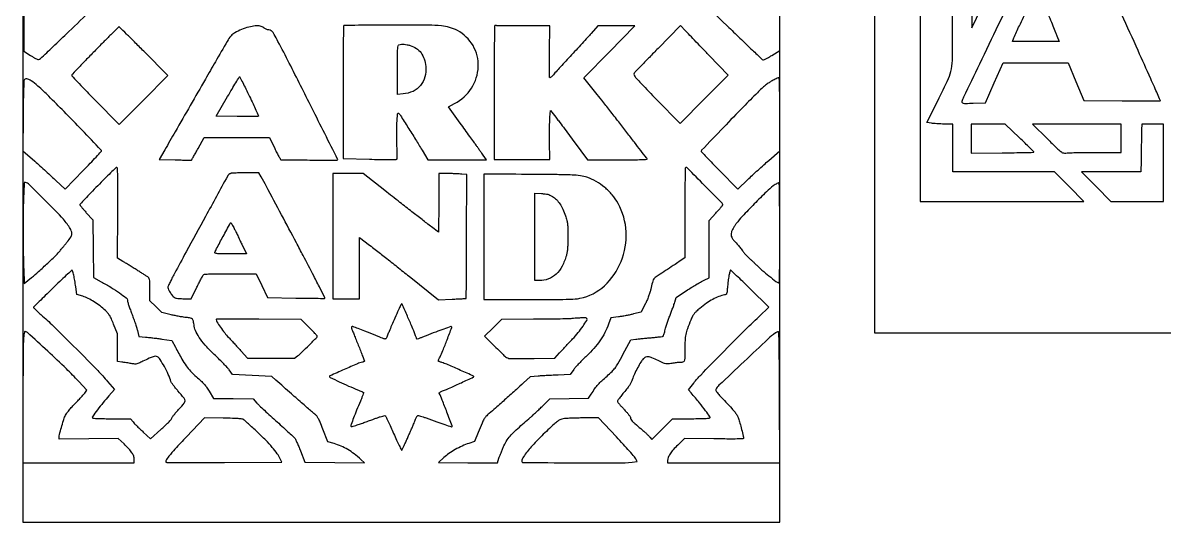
# Model space of a CAD drawing. Header units: millimetres. Extents: x 8 to 202, y 10 to 284.
# Drawn here: x 62.5 to 122.8, y 214 to 240.4 of the extents above; entities that cross this region are included whole.
import ezdxf

# ---------------------------------------------------------------- set-up
doc = ezdxf.new("R2010")
doc.units = ezdxf.units.MM
doc.layers.add('CUT', color=1, linetype='Continuous')
doc.layers.add('ENGRAVE', color=7, linetype='Continuous')

msp = doc.modelspace()

# ---------------------------------------------------------------- linework, layer by layer
at = {"layer": 'CUT'}
for points in [[(62.5, 214), (102.5, 214), (102.5, 284), (62.5, 284)], [(107.5, 224), (147.5, 224), (147.5, 284), (107.5, 284)]]:
    msp.add_lwpolyline(points, close=True, dxfattribs=at)
at = {"layer": 'ENGRAVE'}
for points in [[(66.35, 245.551, 0.000435), (66.061, 245.278, 0.000125), (65.614, 244.855, 0.000126), (65.11, 244.378, 0.000134), (64.617, 243.911, -0.000909), (64.132, 243.452, -0.000947), (63.652, 243.002, -0.00091), (63.235, 242.614, -0.004152), (62.99, 242.391), (62.546, 241.992), (62.546, 240.444), (62.546, 238.896), (62.897, 238.666, 0.012299), (63.037, 238.58, 0.016555), (63.168, 238.509, 0.013643), (63.28, 238.457, 0.143968), (63.329, 238.451, 0.147961), (63.424, 238.497, 0.001033), (64.086, 239.118, 0.003224), (64.932, 239.925, 0.001161), (66.126, 241.084), (66.947, 241.885), (66.924, 243.978), (66.901, 246.071)], [(112.686, 243.32, 0.238475), (112.647, 243.255, 0.008351), (112.631, 242.954, 0.009302), (112.624, 242.495, 0.001978), (112.628, 241.697), (112.644, 240.121), (113.405, 241.715, 0.000677), (113.697, 242.328, 0.001103), (113.943, 242.849, 0.000114), (114.162, 243.315, 0.10998), (114.167, 243.338, 0.416292), (114.132, 243.373, 0.001325), (113.456, 243.366, 0.002431), (112.801, 243.355, 0.136707)], [(110.761, 242.233), (109.914, 241.384), (109.914, 236.169), (109.914, 230.954), (114.238, 230.954), (118.562, 230.954), (117.787, 231.73), (117.013, 232.506), (114.326, 232.506), (111.638, 232.506), (111.638, 233.77), (111.638, 235.034), (111.193, 235.039, -0.007142), (111.005, 235.043, -0.006264), (110.809, 235.053, -0.006307), (110.632, 235.067, -0.018704), (110.511, 235.082), (110.275, 235.121), (110.846, 236.27, 0.006299), (111.41, 237.441, 0.063861), (111.573, 237.955, 0.044551), (111.627, 238.544, 0.002121), (111.624, 240.527), (111.609, 243.082)], [(116.597, 241.056, -0.000421), (116.772, 240.632, -0.000481), (116.938, 240.225, -0.000434), (117.079, 239.881, -0.002723), (117.15, 239.704), (117.268, 239.402), (116.033, 239.402), (114.797, 239.402), (114.877, 239.589, -0.009846), (115.163, 240.229, -0.003489), (115.598, 241.132, -0.000367), (116.083, 242.121, -0.442876), (116.121, 242.132, -0.150317), (116.146, 242.104, -0.000997), (116.279, 241.805, -0.003824), (116.428, 241.46, -0.002419)], [(66.333, 238.937, 0.000911), (65.867, 238.459, 0.001435), (65.468, 238.046, 0.000337), (65.12, 237.683, 0.059127), (65.088, 237.64, 0.325288), (65.093, 237.588, 0.002947), (65.371, 237.282, 0.006886), (65.75, 236.88, 0.002259), (66.319, 236.298), (67.586, 235.015), (68.875, 236.307), (70.164, 237.599), (68.886, 238.887, 0.001194), (68.394, 239.381, 0.001955), (67.974, 239.796, 0.000217), (67.599, 240.165, 0.196452), (67.576, 240.174, 0.198038), (67.554, 240.165, 0.000239), (67.198, 239.811, 0.00206), (66.8, 239.412, 0.00126)], [(74.046, 240.029, 0.030756), (73.695, 239.864, 0.097783), (73.497, 239.699, 0.037867), (73.294, 239.405, 0.001657), (72.669, 238.327, 0.000091), (72.142, 237.41, 0.000028), (71.344, 236.023, 0.000028), (70.543, 234.629, 0.000084), (69.995, 233.675), (69.707, 233.173), (70.539, 233.148, 0.001674), (70.86, 233.139, 0.00265), (71.135, 233.134, 0.000616), (71.376, 233.131, 0.114031), (71.401, 233.136, 0.149152), (71.418, 233.152, 0.00117), (71.517, 233.32, 0.004141), (71.63, 233.515, 0.002633), (71.757, 233.743), (72.084, 234.336), (73.807, 234.336), (75.53, 234.336), (75.81, 233.743, 0.007624), (75.921, 233.516, 0.011983), (76.024, 233.325, 0.006087), (76.115, 233.169, 0.266871), (76.147, 233.151, -0.005874), (76.193, 233.152, -0.000035), (76.615, 233.148, -0.000146), (77.096, 233.144, -0.000093), (77.656, 233.138, 0.001327), (78.214, 233.135, 0.002168), (78.687, 233.135, 0.000265), (79.107, 233.137, 0.197477), (79.127, 233.145, 0.323397), (79.133, 233.18, 0.000025), (77.772, 235.887, 0.00073), (76.577, 238.255, 0.005086), (75.98, 239.405, 0.003623), (75.782, 239.77, 0.041384), (75.692, 239.906, 0.105692), (75.611, 239.973, 0.080677), (75.503, 240.009, -0.036097), (75.429, 240.026, -0.026033), (75.351, 240.055, -0.026461), (75.279, 240.091, -0.050451), (75.226, 240.128, 0.13907), (75.045, 240.213, 0.061442), (74.778, 240.223, 0.047371), (74.442, 240.163, 0.026175)], [(79.452, 240.235, 0.196567), (79.439, 240.206, 0.000103), (79.43, 239.187, 0.001341), (79.424, 238.051, 0.000814), (79.421, 236.708), (79.421, 233.211), (80.814, 233.179, 0.001951), (81.351, 233.169, 0.0031), (81.811, 233.165, 0.000707), (82.214, 233.164, 0.139215), (82.252, 233.175, 0.245287), (82.272, 233.208, 0.008236), (82.278, 233.364, 0.012156), (82.277, 233.572, 0.005134), (82.267, 233.85, -0.011937), (82.253, 234.477, -0.013429), (82.269, 235.081, -0.008299), (82.305, 235.587, -0.647617), (82.363, 235.607, -0.046888), (82.45, 235.495, -0.000866), (82.85, 234.865, -0.002433), (83.253, 234.222, -0.003802), (83.593, 233.664), (83.9, 233.151), (85.451, 233.151), (87.001, 233.151), (86.828, 233.39, -0.001341), (86.747, 233.503, -0.000668), (86.646, 233.646, -0.000663), (86.54, 233.795, -0.000976), (86.448, 233.926, 0.002329), (86.331, 234.093, 0.000463), (86.118, 234.389, 0.00049), (85.871, 234.735, 0.000456), (85.616, 235.088), (84.992, 235.953), (85.317, 236.124, 0.128481), (86.206, 236.936, 0.135029), (86.563, 238.064, 0.140391), (86.288, 239.182, 0.142787), (85.465, 239.977, 0.04792), (85.049, 240.147, 0.052057), (84.621, 240.229, 0.019617), (83.929, 240.26, 0.001487), (82.056, 240.266, 0.001106), (81.067, 240.263, 0.001812), (80.229, 240.257, 0.000187), (79.481, 240.248, 0.195686)], [(87.435, 240.237, 0.196473), (87.422, 240.206, 0.000111), (87.412, 239.179, 0.001392), (87.405, 238.034, 0.000846), (87.403, 236.681), (87.403, 233.157), (88.874, 233.165), (90.345, 233.173), (90.333, 234.108, -0.003733), (90.331, 234.492, -0.003837), (90.335, 234.873, -0.003715), (90.343, 235.202, -0.016204), (90.356, 235.397), (90.391, 235.751), (90.665, 235.397, -0.003506), (90.815, 235.202, -0.000804), (91.065, 234.869, -0.000831), (91.351, 234.485, -0.00081), (91.639, 234.097), (92.338, 233.151), (93.935, 233.151, 0.001357), (94.764, 233.153, 0.007823), (95.202, 233.162, 0.007764), (95.473, 233.176, 0.60528), (95.487, 233.208, -0.004393), (95.452, 233.252, -0.00003), (95.156, 233.636, -0.000118), (94.818, 234.076, -0.000075), (94.424, 234.587, 0.001066), (93.989, 235.151, 0.000875), (93.521, 235.752, 0.000883), (93.089, 236.302, 0.00234), (92.778, 236.694), (92.149, 237.477), (93.498, 238.849), (94.847, 240.22), (93.869, 240.22), (92.891, 240.22), (92.531, 239.821, -0.001587), (92.342, 239.614, -0.00048), (92.055, 239.3, -0.00048), (91.732, 238.949, -0.000523), (91.417, 238.609, 0.000894), (91.119, 238.286, 0.001156), (90.847, 237.989, 0.00087), (90.62, 237.738, 0.010323), (90.534, 237.64, -0.016668), (90.481, 237.58, -0.022119), (90.429, 237.529, -0.020232), (90.383, 237.492, -0.161576), (90.357, 237.483, -0.405732), (90.334, 237.506, -0.002595), (90.327, 237.818, -0.006553), (90.324, 238.235, -0.002121), (90.331, 238.852), (90.353, 240.22), (88.973, 240.22, -0.00164), (88.44, 240.222, -0.002555), (87.98, 240.227, -0.000726), (87.58, 240.234, -0.086898), (87.53, 240.244, 0.055983), (87.503, 240.251, 0.055708), (87.476, 240.252, 0.060988), (87.452, 240.247, 0.115981)], [(96.069, 239.034, 0.001159), (95.608, 238.564, 0.001739), (95.207, 238.151, 0.000696), (94.866, 237.795, 0.039127), (94.808, 237.724, 0.285355), (94.802, 237.624, 0.050376), (94.913, 237.464, 0.015807), (95.178, 237.173, 0.000999), (95.984, 236.344), (97.232, 235.066), (98.498, 236.346), (99.764, 237.627), (98.769, 238.661, -0.000287), (98.369, 239.077, -0.000337), (97.991, 239.472, -0.000296), (97.671, 239.806, -0.00209), (97.517, 239.969), (97.26, 240.243)], [(82.973, 239.191, -0.078082), (83.293, 239.039, -0.084569), (83.54, 238.8, -0.079168), (83.706, 238.478, -0.058392), (83.786, 238.084, -0.083094), (83.74, 237.526, -0.110207), (83.511, 237.073, -0.112432), (83.116, 236.767, -0.08919), (82.591, 236.628), (82.295, 236.604), (82.295, 237.907, -0.001251), (82.297, 238.697, -0.013807), (82.307, 239.013, -0.030734), (82.328, 239.18, -0.290821), (82.375, 239.231, -0.045534), (82.504, 239.252, -0.034903), (82.648, 239.253, -0.031656), (82.805, 239.233, -0.024039)], [(62.563, 237.358, 0.10377), (62.547, 237.293, 0.000842), (62.532, 236.765, 0.00299), (62.518, 236.158, 0.001914), (62.51, 235.452), (62.494, 233.626), (63.124, 233.071, -0.002315), (63.401, 232.825, -0.0016), (63.712, 232.545, -0.001613), (64.009, 232.273, -0.003306), (64.24, 232.057), (64.725, 231.598), (65.688, 232.587, 0.001872), (66.057, 232.969, 0.003026), (66.368, 233.297, 0.000528), (66.64, 233.589, 0.189782), (66.651, 233.616, 0.193929), (66.625, 233.678, 0.000223), (65.627, 234.715, 0.002317), (64.672, 235.697, 0.003918), (63.861, 236.509, 0.009195), (63.294, 237.049, 0.040734), (62.93, 237.331, 0.096641), (62.698, 237.426, 0.342431)], [(74.473, 236.503, -0.002626), (74.661, 236.108, -0.004313), (74.815, 235.772, -0.000792), (74.947, 235.475, -0.310286), (74.943, 235.453, -0.195566), (74.921, 235.444, -0.000621), (74.603, 235.44, -0.003323), (74.243, 235.439, -0.002058), (73.82, 235.442), (72.72, 235.454), (73.32, 236.491, -0.001992), (73.552, 236.889, -0.00326), (73.752, 237.224, -0.000494), (73.931, 237.519, -0.261652), (73.949, 237.529, -0.2812), (73.966, 237.519, -0.000571), (74.115, 237.228, -0.003576), (74.281, 236.896, -0.002182)], [(102.09, 237.322, 0.030823), (101.931, 237.224, 0.016627), (101.749, 237.085, 0.01439), (101.545, 236.909, 0.009568), (101.321, 236.696, 0.004819), (100.579, 235.949, 0.001696), (99.529, 234.863, 0.000125), (98.371, 233.657, 0.193574), (98.349, 233.603, 0.190721), (98.361, 233.574, 0.000579), (98.632, 233.286, 0.003177), (98.944, 232.96, 0.001967), (99.313, 232.581), (100.276, 231.601), (100.807, 232.104, -0.003052), (101.051, 232.334, -0.001715), (101.352, 232.61, -0.001711), (101.657, 232.886, -0.002795), (101.917, 233.118), (102.498, 233.629), (102.499, 235.556, 0.001198), (102.497, 236.542, 0.006201), (102.488, 237.087, 0.003534), (102.475, 237.452, 0.406912), (102.443, 237.482, 0.095259), (102.407, 237.475, 0.007116), (102.316, 237.435, 0.00965), (102.207, 237.383, 0.007177)], [(112.615, 234.268), (112.615, 233.501), (114.259, 233.517, 0.001146), (114.891, 233.525, 0.001876), (115.426, 233.535, 0.000203), (115.904, 233.546, 0.192998), (115.924, 233.554, 0.413088), (115.924, 233.57, 0.000723), (115.712, 233.783, 0.004238), (115.468, 234.023, 0.002539), (115.175, 234.304), (114.405, 235.034), (113.51, 235.034), (112.615, 235.034)], [(116.65, 234.25, 0.002554), (117.144, 233.765, 0.029027), (117.35, 233.585, 0.083046), (117.487, 233.512, 0.131252), (117.62, 233.504, -0.041366), (117.745, 233.518, -0.002151), (118.151, 233.53, -0.003396), (118.635, 233.538, -0.00246), (119.174, 233.54), (120.546, 233.54), (120.546, 234.287), (120.546, 235.034), (118.204, 235.034), (115.862, 235.033)], [(121.626, 234.733, 0.002824), (121.62, 234.591, 0.001396), (121.616, 234.41, 0.001385), (121.612, 234.223, 0.002026), (121.609, 234.057, -0.00115), (121.607, 233.873, -0.000456), (121.603, 233.621, -0.000452), (121.598, 233.348, -0.000567), (121.593, 233.095), (121.58, 232.506), (120.015, 232.506), (118.45, 232.506), (119.224, 231.73), (119.998, 230.954), (121.393, 230.954), (122.787, 230.954), (122.787, 232.994), (122.787, 235.034), (122.213, 235.034), (121.638, 235.034)], [(66.451, 231.777, 0.001943), (66.09, 231.405, 0.003138), (65.787, 231.085, 0.000566), (65.521, 230.802, 0.190051), (65.51, 230.774, 0.16781), (65.519, 230.748, 0.003229), (65.61, 230.634, 0.007425), (65.72, 230.502, 0.004861), (65.85, 230.353), (66.189, 229.972), (66.213, 228.448), (66.237, 226.925), (66.634, 226.709, -0.012114), (67.158, 226.408, -0.017249), (67.607, 226.114, -0.012038), (67.96, 225.851, -0.230918), (68.019, 225.731, 0.072517), (68.029, 225.662, 0.005744), (68.084, 225.484, 0.007698), (68.156, 225.272, 0.00582), (68.242, 225.042, -0.005574), (68.333, 224.796, -0.004846), (68.423, 224.536, -0.00488), (68.5, 224.299, -0.014291), (68.547, 224.134), (68.63, 223.806), (68.975, 223.78, -0.00743), (69.143, 223.765, -0.003004), (69.373, 223.739, -0.002972), (69.62, 223.708, -0.00377), (69.847, 223.676), (70.376, 223.599), (70.556, 223.255, 0.006364), (70.899, 222.621, 0.026988), (71.13, 222.256, 0.037676), (71.358, 221.98, 0.021999), (71.67, 221.685, -0.010085), (71.908, 221.469, -0.024028), (72.074, 221.297, -0.027802), (72.208, 221.126, -0.018674), (72.342, 220.917), (72.564, 220.539), (73.618, 220.527), (74.672, 220.515), (74.869, 220.294, 0.019909), (74.992, 220.166, 0.002711), (75.262, 219.911, 0.003117), (75.586, 219.612, 0.002627), (75.932, 219.299, -0.001293), (76.269, 218.997, -0.001889), (76.564, 218.728, -0.000911), (76.814, 218.498, -0.033646), (76.867, 218.442, -0.0638), (76.904, 218.383, -0.00468), (76.984, 218.208, -0.006462), (77.074, 217.997, -0.00485), (77.169, 217.762), (77.402, 217.164), (78.981, 217.152), (80.561, 217.14), (80.367, 217.314, 0.020727), (80.009, 217.61, 0.029457), (79.666, 217.84, 0.031511), (79.318, 218.017, 0.029926), (78.944, 218.151), (78.623, 218.246), (78.358, 218.914, 0.004907), (78.207, 219.285, 0.025291), (78.11, 219.485, 0.045771), (78.025, 219.612, 0.059714), (77.925, 219.71, -0.01589), (77.76, 219.844, -0.001051), (77.298, 220.246, -0.001291), (76.686, 220.784, -0.000553), (75.87, 221.507), (75.654, 221.699), (74.618, 221.755), (73.582, 221.81), (73.403, 222.046, 0.024623), (73.3, 222.17, 0.005826), (73.115, 222.366, 0.005982), (72.897, 222.586, 0.005866), (72.673, 222.802, -0.017546), (72.218, 223.261, -0.030198), (71.877, 223.678, -0.036793), (71.65, 224.047, -0.085678), (71.553, 224.355, 0.014665), (71.507, 224.628, 0.136592), (71.454, 224.733, 0.164895), (71.358, 224.787, 0.023966), (71.133, 224.816, -0.016782), (70.979, 224.834, -0.00665), (70.769, 224.869, -0.006572), (70.543, 224.913, -0.008193), (70.334, 224.96), (69.849, 225.077), (69.527, 225.391), (69.205, 225.705), (69.205, 226.303, 0.00308), (69.202, 226.677, 0.035526), (69.19, 226.824, 0.100984), (69.16, 226.905, 0.117558), (69.102, 226.962, -0.002507), (69.038, 227.001, -0.000274), (68.892, 227.092, -0.000335), (68.719, 227.2, -0.000271), (68.533, 227.317, 0.000997), (68.333, 227.441, 0.000824), (68.12, 227.573, 0.000831), (67.925, 227.693, 0.002228), (67.785, 227.777), (67.504, 227.946), (67.513, 230.343, 0.00078), (67.517, 231.687, 0.006073), (67.51, 232.314, 0.004856), (67.497, 232.702, 0.401758), (67.458, 232.74, 0.191608), (67.414, 232.723, 0.00149), (67.135, 232.457, 0.005173), (66.816, 232.146, 0.003266)], [(73.507, 232.435, 0.038754), (73.466, 232.423, 0.032189), (73.424, 232.405, 0.033358), (73.388, 232.383, 0.071594), (73.364, 232.361, 0.043808), (73.306, 232.274, 0.000042), (72.151, 230.161, 0.000465), (71.123, 228.278, 0.001939), (70.51, 227.141, 0.00487), (70.377, 226.886, 0.007039), (70.265, 226.658, 0.003955), (70.174, 226.464, 0.107224), (70.162, 226.409, 0.12565), (70.194, 226.285, 0.027841), (70.31, 226.099, 0.028017), (70.446, 225.926, 0.121624), (70.553, 225.852, 0.055744), (70.62, 225.835, 0.011732), (70.741, 225.82, 0.012158), (70.882, 225.811, 0.011255), (71.028, 225.807), (71.386, 225.807), (71.692, 226.412, -0.002074), (71.812, 226.647, -0.00297), (71.921, 226.855, -0.001612), (72.015, 227.03, -0.045411), (72.043, 227.073, -0.209786), (72.101, 227.103, -0.006609), (72.373, 227.118, -0.008187), (72.777, 227.127, -0.001901), (73.456, 227.13), (74.822, 227.13), (75.121, 226.498), (75.42, 225.865), (76.93, 225.842, 0.000847), (77.511, 225.835, 0.001391), (78.002, 225.83, 0.000118), (78.442, 225.827, 0.18033), (78.456, 225.833, 0.345853), (78.461, 225.854, 0.000301), (78.209, 226.35, 0.001984), (77.869, 227.013, 0.000501), (77.31, 228.088, 0.002085), (76.953, 228.767, 0.000258), (76.167, 230.244, 0.0002), (75.366, 231.746, 0.003245), (75.093, 232.249), (74.974, 232.465), (74.29, 232.459, 0.002506), (74.021, 232.456, 0.003403), (73.778, 232.45, 0.002278), (73.574, 232.442, 0.037866)], [(78.874, 229.114), (78.874, 225.807), (79.581, 225.807), (80.288, 225.807), (80.288, 227.429), (80.288, 229.051), (80.824, 228.64, -0.002877), (81.124, 228.406, -0.000576), (81.658, 227.986, -0.000608), (82.277, 227.496, -0.000568), (82.91, 226.993), (84.461, 225.758), (85.191, 225.787, 0.000915), (85.471, 225.798, 0.001503), (85.709, 225.809, 0.000134), (85.921, 225.819, 0.187218), (85.928, 225.823, 0.195959), (85.931, 225.83, 0.000007), (85.938, 226.788, 0.00035), (85.944, 227.844, 0.00021), (85.951, 229.097), (85.966, 232.365), (85.697, 232.393, 0.012165), (85.562, 232.403, 0.00438), (85.369, 232.412, 0.004342), (85.157, 232.419, 0.00514), (84.957, 232.421), (84.485, 232.421), (84.473, 230.87), (84.461, 229.32), (84.096, 229.601, -0.000603), (83.593, 229.99, -0.000496), (83.056, 230.406, -0.000405), (82.425, 230.898, -0.0002), (81.624, 231.523), (80.475, 232.421), (79.675, 232.421), (78.874, 232.421)], [(97.483, 230.355), (97.483, 227.97), (97.243, 227.808, -0.002771), (96.965, 227.621, -0.000988), (96.566, 227.357, -0.000848), (96.174, 227.1, -0.005218), (95.971, 226.97, 0.058685), (95.874, 226.893, 0.093373), (95.814, 226.805, 0.042948), (95.766, 226.659, 0.004454), (95.685, 226.306, -0.024318), (95.641, 226.143, -0.011187), (95.568, 225.936, -0.011047), (95.482, 225.721, -0.014987), (95.394, 225.531), (95.18, 225.1), (94.778, 225.001, -0.008236), (94.595, 224.959, -0.004894), (94.376, 224.915, -0.004897), (94.156, 224.875, -0.00842), (93.972, 224.847), (93.568, 224.792), (93.45, 224.467, -0.031878), (93.252, 224.016, -0.03103), (92.996, 223.589, -0.029868), (92.68, 223.182, -0.025221), (92.3, 222.792, 0.007702), (92.096, 222.596, 0.007133), (91.893, 222.389, 0.007137), (91.717, 222.2, 0.023623), (91.609, 222.069), (91.414, 221.807), (90.788, 221.777, 0.001136), (90.517, 221.763, 0.000862), (90.22, 221.747, 0.000872), (89.941, 221.731, 0.002037), (89.733, 221.718), (89.303, 221.689), (88.958, 221.363, -0.005193), (88.581, 221.016, -0.001768), (88.028, 220.519, -0.001687), (87.479, 220.033, -0.006743), (87.137, 219.741, 0.029167), (86.973, 219.587, 0.059753), (86.868, 219.446, 0.031762), (86.764, 219.236, 0.003492), (86.561, 218.738), (86.37, 218.259), (86.073, 218.163, 0.027483), (85.715, 218.024, 0.022751), (85.35, 217.839, 0.023271), (85.015, 217.628, 0.035698), (84.748, 217.413), (84.461, 217.145), (86.02, 217.143), (87.578, 217.141), (87.657, 217.381, -0.012646), (87.7, 217.501, -0.004384), (87.769, 217.672, -0.004351), (87.847, 217.86, -0.005048), (87.925, 218.036, -0.040366), (88.095, 218.343, -0.040685), (88.311, 218.618, -0.023536), (88.657, 218.956, -0.00456), (89.316, 219.532, 0.008287), (89.423, 219.627, 0.002468), (89.583, 219.776, 0.002475), (89.762, 219.945, 0.002672), (89.934, 220.112), (90.345, 220.512), (91.371, 220.533), (92.397, 220.555), (92.534, 220.768, -0.012443), (92.729, 221.056, -0.024782), (92.899, 221.272, -0.02384), (93.095, 221.475, -0.010648), (93.37, 221.724, 0.012376), (93.637, 221.967, 0.042686), (93.792, 222.143, 0.03059), (93.939, 222.37, 0.004142), (94.214, 222.865), (94.635, 223.641), (94.884, 223.669, -0.002414), (95.017, 223.683, -0.000652), (95.228, 223.704, -0.00066), (95.468, 223.727, -0.000685), (95.704, 223.75, 0.002072), (95.926, 223.771, 0.003031), (96.122, 223.793, 0.001473), (96.287, 223.812, 0.053905), (96.325, 223.821, 0.208569), (96.347, 223.841, 0.018247), (96.376, 223.915, 0.021518), (96.405, 224.01, 0.015019), (96.43, 224.118, -0.022688), (96.464, 224.259, -0.007755), (96.526, 224.459, -0.00769), (96.602, 224.679, -0.008804), (96.681, 224.886, 0.004264), (96.761, 225.091, 0.003881), (96.841, 225.304, 0.003884), (96.909, 225.496, 0.012516), (96.95, 225.625), (97.023, 225.876), (97.629, 226.272, -0.005323), (97.881, 226.433, -0.005376), (98.134, 226.588, -0.00525), (98.358, 226.717, -0.021664), (98.498, 226.789), (98.76, 226.909), (98.76, 228.422), (98.761, 229.935), (99.125, 230.335, 0.004462), (99.265, 230.491, 0.006877), (99.383, 230.629, 0.002752), (99.481, 230.748, 0.172295), (99.49, 230.774, 0.197281), (99.457, 230.852, 0.000436), (98.538, 231.782, 0.000422), (97.616, 232.711, 0.205959), (97.54, 232.741, 0.397476), (97.508, 232.709, 0.002342), (97.495, 232.252, 0.005013), (97.485, 231.578, 0.000959)], [(86.856, 229.08), (86.856, 225.762), (89.239, 225.762, 0.001098), (90.489, 225.766, 0.005071), (91.212, 225.776, 0.007802), (91.678, 225.795, 0.037528), (91.941, 225.83, 0.13524), (93.232, 226.494, 0.111892), (94.113, 227.771, 0.107453), (94.379, 229.348, 0.116235), (93.951, 230.845, 0.046114), (93.639, 231.299, 0.044486), (93.246, 231.693, 0.04503), (92.795, 232.008, 0.050049), (92.31, 232.224, 0.045405), (91.962, 232.305, 0.024352), (91.523, 232.344, 0.007457), (90.728, 232.364, 0.000409), (88.235, 232.386), (86.856, 232.398)], [(62.53, 231.068, 0.005596), (62.511, 230.225, 0.003482), (62.507, 229.236, 0.003467), (62.517, 228.237, 0.005159), (62.541, 227.364), (62.568, 226.617), (62.956, 226.93, 0.012798), (63.33, 227.248, 0.005688), (63.808, 227.686, 0.00462), (64.258, 228.117, 0.032661), (64.461, 228.342, -0.002732), (64.522, 228.419, -0.000735), (64.62, 228.54, -0.000745), (64.732, 228.677, -0.000771), (64.843, 228.812, 0.027433), (65.026, 229.061, 0.120553), (65.086, 229.232, 0.135246), (65.057, 229.401, 0.038089), (64.924, 229.636, 0.041979), (64.533, 230.124, 0.00706), (63.696, 230.982, 0.002841), (62.787, 231.877, 0.183252), (62.587, 231.963, 0.408325), (62.576, 231.953, 0.00089), (62.559, 231.701, 0.004705), (62.543, 231.412, 0.002821)], [(102.151, 231.765, 0.033403), (101.8, 231.465, 0.005159), (101.15, 230.817, 0.005319), (100.514, 230.155, 0.030781), (100.204, 229.783, 0.01507), (100.119, 229.659, 0.013729), (100.039, 229.526, 0.01389), (99.974, 229.404, 0.04254), (99.94, 229.317, 0.086763), (99.923, 229.179, 0.108425), (99.958, 229.055, 0.053322), (100.063, 228.9, 0.007852), (100.313, 228.612, -0.008272), (100.384, 228.531, -0.005753), (100.461, 228.437, -0.005804), (100.533, 228.344, -0.011924), (100.587, 228.27, 0.019987), (100.639, 228.201, 0.012655), (100.705, 228.124, 0.012708), (100.774, 228.052, 0.02282), (100.834, 227.997, -0.011959), (100.907, 227.933, -0.002946), (101.024, 227.825, -0.003014), (101.155, 227.7, -0.003011), (101.286, 227.573, 0.016572), (101.559, 227.321, 0.007778), (101.929, 227.013, 0.00485), (102.296, 226.722, 0.073651), (102.437, 226.643, 0.513664), (102.475, 226.668, 0.003752), (102.488, 227.107, 0.005304), (102.498, 227.806, 0.000726), (102.5, 229.266, 0.001358), (102.497, 230.31, 0.002466), (102.488, 231.164, 0.000305), (102.476, 231.908, 0.255529), (102.459, 231.939, 0.258013), (102.431, 231.94, 0.014271), (102.352, 231.898, 0.019143), (102.257, 231.84, 0.012561)], [(90.485, 231.21, -0.059151), (90.694, 231.044, -0.046239), (90.879, 230.819, -0.040987), (91.038, 230.537, -0.028834), (91.172, 230.197, -0.015114), (91.246, 229.945, -0.03495), (91.283, 229.751, -0.024946), (91.298, 229.519, -0.004651), (91.301, 229.091, -0.005778), (91.297, 228.738, -0.013866), (91.283, 228.476, -0.018383), (91.259, 228.27, -0.027895), (91.221, 228.093, -0.054202), (90.998, 227.524, -0.084843), (90.679, 227.106, -0.096525), (90.274, 226.853, -0.091574), (89.796, 226.765), (89.547, 226.765), (89.547, 229.073), (89.547, 231.381), (89.904, 231.365, -0.013335), (90.103, 231.351, -0.040374), (90.236, 231.327, -0.047932), (90.352, 231.284, -0.025501)], [(73.671, 229.513, -0.002298), (73.747, 229.36, -0.000873), (73.851, 229.145, -0.000864), (73.963, 228.911, -0.001057), (74.067, 228.692), (74.31, 228.179), (73.463, 228.179, -0.001787), (72.944, 228.181, -0.022562), (72.748, 228.191, -0.087563), (72.663, 228.215, -0.388581), (72.646, 228.259, -0.032806), (72.734, 228.456, -0.001526), (73.081, 229.1, -0.000265), (73.461, 229.804, -0.275148), (73.49, 229.821, -0.260585), (73.506, 229.812, -0.004923), (73.555, 229.731, -0.01064), (73.611, 229.631, -0.006754)], [(64.064, 226.348, 0.000906), (63.682, 225.977, 0.001463), (63.358, 225.659, 0.000212), (63.072, 225.375, 0.102536), (63.058, 225.354, 0.303228), (63.062, 225.333, 0.002215), (63.193, 225.206, 0.007244), (63.349, 225.06, 0.00446), (63.537, 224.893, -0.014678), (64.184, 224.293, -0.002788), (65.323, 223.158, -0.002568), (66.451, 222.011, -0.018269), (66.973, 221.433), (67.334, 221.005), (67.046, 220.681, 0.011126), (66.74, 220.32, 0.010398), (66.443, 219.939, 0.003548), (66.176, 219.575, 0.303722), (66.174, 219.51, 0.246839), (66.203, 219.492, 0.002002), (66.48, 219.48, 0.006457), (66.805, 219.47, 0.003844), (67.193, 219.468), (68.186, 219.468), (68.326, 219.294, 0.021897), (68.405, 219.204, 0.005675), (68.539, 219.067, 0.005761), (68.697, 218.913, 0.005847), (68.857, 218.765), (69.248, 218.409), (69.793, 218.897, 0.007632), (70.003, 219.091, 0.010659), (70.185, 219.271, 0.007303), (70.33, 219.427, 0.123684), (70.363, 219.488, -0.096309), (70.391, 219.548, -0.009264), (70.489, 219.678, -0.011516), (70.614, 219.828, -0.008848), (70.756, 219.987, 0.011659), (71.027, 220.292, 0.193838), (71.068, 220.419, 0.156753), (71.016, 220.551, 0.006952), (70.695, 220.932, -0.00817), (70.563, 221.09, -0.010292), (70.445, 221.241, -0.008592), (70.352, 221.371, -0.077208), (70.322, 221.434, 0.0318), (70.184, 221.798, 0.018115), (69.975, 222.219, 0.014432), (69.754, 222.6, 0.114969), (69.612, 222.743, 0.160706), (69.516, 222.766, 0.056225), (69.375, 222.739, 0.032536), (69.168, 222.659, 0.008158), (68.843, 222.502, -0.008792), (68.627, 222.398, -0.059301), (68.515, 222.362, -0.073868), (68.407, 222.357, -0.017614), (68.229, 222.381, 0.003499), (68.106, 222.402, 0.002384), (67.965, 222.423, 0.002403), (67.83, 222.443, 0.004836), (67.722, 222.456), (67.494, 222.484), (67.492, 223.222), (67.49, 223.96), (67.292, 224.462, 0.00879), (67.175, 224.742, 0.031846), (67.087, 224.913, 0.042587), (66.992, 225.045, 0.02667), (66.86, 225.182, 0.024943), (66.576, 225.424, 0.023106), (66.261, 225.643, 0.024116), (65.947, 225.821, 0.040075), (65.666, 225.935), (65.344, 226.037), (65.291, 226.435, 0.008837), (65.24, 226.77, 0.014134), (65.184, 227.054, 0.007719), (65.127, 227.284, 0.341247), (65.091, 227.312, 0.190342), (65.068, 227.303, 0.000374), (64.775, 227.029, 0.002541), (64.447, 226.718, 0.001564)], [(99.813, 227.027, 0.009033), (99.791, 226.893, 0.004503), (99.768, 226.722, 0.004468), (99.747, 226.544, 0.006561), (99.733, 226.388, -0.006292), (99.712, 226.169, -0.066368), (99.691, 226.082, -0.162921), (99.653, 226.036, -0.088186), (99.586, 226.009, 0.041424), (99.277, 225.919, 0.032687), (98.961, 225.773, 0.028751), (98.629, 225.567, 0.019043), (98.272, 225.295, 0.013157), (98.085, 225.131, 0.043808), (97.974, 225.011, 0.047086), (97.891, 224.878, 0.016979), (97.798, 224.674, 0.011387), (97.621, 224.225, 0.037407), (97.534, 223.919, 0.038254), (97.494, 223.607, 0.012322), (97.483, 223.14, -0.005022), (97.478, 222.658, -0.100111), (97.446, 222.515, -0.246859), (97.364, 222.45, -0.04591), (97.168, 222.432, 0.020709), (97.085, 222.429, 0.008821), (96.974, 222.418, 0.00871), (96.856, 222.402, 0.011311), (96.749, 222.383, -0.026616), (96.588, 222.359, -0.081003), (96.478, 222.367, -0.049763), (96.35, 222.411, -0.00563), (96.072, 222.542, 0.013858), (95.743, 222.691, 0.073), (95.551, 222.741, 0.134694), (95.412, 222.718, 0.097801), (95.285, 222.626, 0.051702), (95.155, 222.455, 0.013458), (94.984, 222.154, 0.014254), (94.818, 221.822, 0.022659), (94.698, 221.528, -0.026197), (94.644, 221.399, -0.018871), (94.571, 221.261, -0.019029), (94.489, 221.131, -0.029662), (94.408, 221.027, 0.006893), (94.21, 220.793, 0.012969), (94.057, 220.598, 0.010439), (93.945, 220.441, 0.150371), (93.925, 220.376, 0.168584), (93.937, 220.342, 0.006022), (94.026, 220.232, 0.010509), (94.136, 220.105, 0.007104), (94.267, 219.963, -0.010772), (94.398, 219.82, -0.014989), (94.509, 219.686, -0.011378), (94.594, 219.571, -0.154728), (94.609, 219.522, 0.135567), (94.632, 219.44, 0.054175), (94.703, 219.346, 0.024658), (94.846, 219.208, 0.003511), (95.155, 218.943, -0.00591), (95.307, 218.811, -0.006476), (95.451, 218.68, -0.006089), (95.571, 218.565, -0.032017), (95.632, 218.497), (95.731, 218.37), (96.276, 218.919), (96.822, 219.467), (97.779, 219.468, 0.003877), (98.151, 219.471, 0.005865), (98.474, 219.48, 0.002507), (98.75, 219.493, 0.129404), (98.8, 219.509, 0.428678), (98.812, 219.57, 0.006604), (98.579, 219.892, 0.011648), (98.259, 220.302, 0.004997), (97.813, 220.835), (97.677, 220.993), (97.956, 221.354, -0.027575), (98.323, 221.777, -0.001879), (99.432, 222.917, -0.002965), (100.566, 224.06, -0.007571), (101.405, 224.87), (101.93, 225.362), (100.933, 226.337, 0.001704), (100.549, 226.711, 0.002764), (100.219, 227.026, 0.00044), (99.926, 227.303, 0.19103), (99.901, 227.312, 0.314921), (99.884, 227.301, 0.012904), (99.86, 227.229, 0.018452), (99.835, 227.137, 0.011559)], [(82.352, 225.226, 0.001669), (82.156, 224.788, 0.00244), (81.986, 224.401, 0.002641), (81.851, 224.082, 0.009478), (81.769, 223.877, -0.016745), (81.726, 223.773, -0.059993), (81.689, 223.712, -0.113783), (81.653, 223.682, -0.191427), (81.615, 223.68, -0.017424), (81.567, 223.696, -0.001211), (81.436, 223.748, -0.001719), (81.28, 223.811, -0.001292), (81.109, 223.881, 0.002877), (80.578, 224.097, 0.008485), (80.21, 224.236, 0.005148), (79.936, 224.332, 0.223297), (79.877, 224.325, 0.233836), (79.865, 224.305, 0.058047), (79.865, 224.265, 0.045185), (79.877, 224.212, 0.026552), (79.9, 224.152, -0.008698), (79.94, 224.059, -0.000868), (80.031, 223.835, -0.001092), (80.138, 223.566, -0.000867), (80.252, 223.276, 0.000212), (80.363, 222.995, 0.000333), (80.459, 222.753, 0.00008), (80.542, 222.541, 0.013193), (80.552, 222.518, -0.341545), (80.549, 222.505, -0.049145), (80.524, 222.488, -0.039046), (80.486, 222.472, -0.022778), (80.438, 222.457, 0.041466), (80.177, 222.37, 0.003037), (79.482, 222.066, 0.00064), (78.723, 221.728, 0.381864), (78.705, 221.687, 0.207494), (78.739, 221.648, 0.001026), (79.222, 221.42, 0.005031), (79.715, 221.194, 0.006306), (80.177, 220.995, -0.000767), (80.299, 220.944, -0.001194), (80.404, 220.9, -0.000328), (80.496, 220.861, -0.04123), (80.507, 220.855, -0.354148), (80.51, 220.846, -0.001054), (80.461, 220.717, -0.005085), (80.404, 220.57, -0.003077), (80.333, 220.396, 0.003087), (80.135, 219.915, 0.00507), (79.975, 219.505, 0.002692), (79.847, 219.164, 0.088262), (79.832, 219.077, 0.443041), (79.855, 219.056, 0.034121), (79.949, 219.072, 0.022085), (80.101, 219.115, 0.005511), (80.345, 219.2, -0.000061), (80.569, 219.28, -0.000044), (80.82, 219.37, -0.000044), (81.057, 219.455, -0.000096), (81.24, 219.52, -0.010893), (81.389, 219.57, -0.016701), (81.52, 219.605, -0.011271), (81.628, 219.629, -0.256097), (81.658, 219.619, -0.079933), (81.679, 219.587, -0.000756), (81.8, 219.328, -0.002514), (81.937, 219.028, -0.001622), (82.093, 218.679, 0.004463), (82.249, 218.336, 0.007645), (82.386, 218.053, 0.002508), (82.506, 217.816, 0.508622), (82.528, 217.813, 0.082418), (82.549, 217.842, 0.002382), (82.615, 217.979, 0.004748), (82.691, 218.141, 0.003245), (82.774, 218.327, -0.00031), (82.86, 218.524, -0.000317), (82.946, 218.719, -0.000307), (83.021, 218.888, -0.001333), (83.066, 218.989, 0.005676), (83.103, 219.074, 0.00292), (83.148, 219.182, 0.002901), (83.193, 219.294, 0.004379), (83.231, 219.392, -0.0165), (83.267, 219.478, -0.021669), (83.305, 219.554, -0.019846), (83.341, 219.613, -0.154537), (83.366, 219.633, -0.15328), (83.403, 219.636, -0.008037), (83.516, 219.606, -0.012076), (83.652, 219.564, -0.008439), (83.803, 219.511, 0.002786), (84.371, 219.303, 0.006324), (84.803, 219.154, 0.001987), (85.153, 219.039, 0.345046), (85.188, 219.052, 0.234983), (85.191, 219.086, 0.000243), (84.91, 219.812, 0.002305), (84.656, 220.456, 0.011479), (84.503, 220.814, -0.312351), (84.507, 220.837, -0.045482), (84.546, 220.869, -0.038149), (84.604, 220.903, -0.023298), (84.677, 220.934, 0.015334), (85.087, 221.102, 0.005082), (85.677, 221.372, 0.000851), (86.315, 221.673, 0.533919), (86.319, 221.707, 0.081043), (86.244, 221.756, 0.00058), (85.545, 222.061, 0.001721), (84.897, 222.341, 0.021021), (84.644, 222.437, -0.001662), (84.573, 222.461, -0.002448), (84.511, 222.482, -0.001129), (84.458, 222.501, -0.04639), (84.447, 222.506, -0.371629), (84.444, 222.515, -0.004329), (84.469, 222.577, -0.010459), (84.501, 222.65, -0.006331), (84.543, 222.735, 0.019331), (84.693, 223.068, 0.004369), (84.921, 223.644, 0.000719), (85.167, 224.283, 0.296009), (85.158, 224.328, 0.28701), (85.117, 224.337, 0.001853), (84.747, 224.208, 0.006443), (84.317, 224.049, 0.003781), (83.806, 223.849, -0.002932), (83.623, 223.778, -0.004829), (83.469, 223.719, -0.000966), (83.333, 223.67, -0.33343), (83.323, 223.673, -0.060896), (83.317, 223.684, -0.001129), (83.293, 223.743, -0.002758), (83.266, 223.812, -0.001839), (83.235, 223.892, 0.008621), (83.067, 224.313, 0.003348), (82.82, 224.889, 0.00036), (82.546, 225.516, 0.297933), (82.519, 225.534, 0.268922), (82.504, 225.525, 0.005475), (82.458, 225.443, 0.011338), (82.407, 225.344, 0.007187)], [(72.717, 224.708, 0.141897), (72.751, 224.59, 0.010218), (72.941, 224.302, 0.015329), (73.162, 224.003, 0.022449), (73.375, 223.755, -0.002129), (73.523, 223.597, -0.001181), (73.702, 223.403, -0.001178), (73.882, 223.205, -0.001903), (74.035, 223.036), (74.372, 222.66), (75.616, 222.66), (76.86, 222.66), (77.012, 222.782, 0.02188), (77.253, 222.993, 0.00545), (77.628, 223.36, 0.001376), (78.028, 223.763, 0.197454), (78.053, 223.823, 0.182927), (78.042, 223.854, 0.003619), (77.929, 223.979, 0.008139), (77.793, 224.124, 0.005312), (77.631, 224.287), (77.209, 224.703), (74.963, 224.724, 0.00151), (74.102, 224.729, 0.002519), (73.376, 224.728, 0.000256), (72.731, 224.723, 0.411863)], [(91.508, 224.757, -0.01712), (91.291, 224.744, -0.001692), (90.77, 224.732, -0.002133), (90.149, 224.723, -0.001691), (89.477, 224.719), (87.789, 224.713), (87.345, 224.267), (86.902, 223.822), (87.485, 223.239, 0.003291), (87.839, 222.891, 0.028247), (88.007, 222.745, 0.066412), (88.127, 222.676, 0.087426), (88.249, 222.648, 0.010631), (88.368, 222.646, 0.000763), (88.697, 222.646, 0.001071), (89.089, 222.647, 0.000809), (89.52, 222.65), (90.611, 222.66), (90.865, 222.944, -0.002788), (90.993, 223.084, -0.001056), (91.173, 223.279, -0.001046), (91.369, 223.49, -0.001277), (91.554, 223.686, 0.017911), (91.844, 224.017, 0.019768), (92.101, 224.358, 0.012815), (92.302, 224.664, 0.284416), (92.302, 224.766, 0.247697), (92.256, 224.792, 0.014239), (92.088, 224.795, 0.01542), (91.85, 224.785, 0.005356)], [(62.53, 223.657, 0.014791), (62.518, 223.372, 0.000788), (62.509, 222.466, 0.001237), (62.502, 221.389, 0.000901), (62.5, 220.19), (62.5, 217.141), (65.442, 217.141), (68.384, 217.141), (68.384, 217.317, 0.087886), (68.354, 217.487, 0.058691), (68.264, 217.664, 0.040654), (68.103, 217.869, 0.01482), (67.844, 218.132), (67.54, 218.423), (65.978, 218.404), (64.416, 218.385), (64.416, 218.482, -0.060987), (64.435, 218.638, -0.006033), (64.531, 219.004, -0.007996), (64.638, 219.37, -0.026825), (64.725, 219.604, -0.051145), (64.787, 219.715, -0.014843), (64.905, 219.872, -0.013838), (65.057, 220.053, -0.010378), (65.233, 220.243, 0.00284), (65.402, 220.42, 0.003156), (65.563, 220.592, 0.002921), (65.699, 220.741, 0.016422), (65.768, 220.823), (65.884, 220.97), (65.446, 221.439, 0.013121), (64.794, 222.101, 0.004429), (63.81, 223.032, 0.000865), (62.739, 224.024, 0.188578), (62.611, 224.074, 0.333988), (62.587, 224.056, 0.021973), (62.565, 223.965, 0.021769), (62.545, 223.835, 0.008909)], [(102.271, 223.997, 0.038288), (101.883, 223.687, 0.001648), (100.611, 222.49, 0.000895), (99.288, 221.232, 0.079563), (99.124, 221.017, 0.261005), (99.125, 220.953, 0.033802), (99.205, 220.836, 0.020417), (99.358, 220.656, 0.003873), (99.653, 220.343, -0.004763), (99.966, 220.009, -0.022017), (100.136, 219.806, -0.037118), (100.241, 219.647, -0.043), (100.315, 219.481, -0.015022), (100.392, 219.236, -0.005826), (100.484, 218.893, -0.003564), (100.57, 218.55, -0.057862), (100.584, 218.433, -0.405638), (100.556, 218.404, -0.004159), (100.249, 218.396, -0.007103), (99.798, 218.394, -0.001553), (99.022, 218.404), (97.46, 218.429), (97.105, 218.077, 0.016974), (96.864, 217.821, 0.036016), (96.7, 217.605, 0.047651), (96.602, 217.419, 0.097155), (96.571, 217.257), (96.571, 217.141), (99.536, 217.141), (102.501, 217.141), (102.489, 220.593, 0.000874), (102.481, 222.117, 0.002473), (102.468, 223.182, 0.00037), (102.454, 224.028, 0.317808), (102.431, 224.059, 0.140849), (102.406, 224.06, 0.03272), (102.365, 224.047, 0.031245), (102.318, 224.026, 0.026199)], [(71.144, 218.514, 0.003856), (70.537, 217.864, 0.019322), (70.214, 217.485, 0.032682), (70.052, 217.248, 0.465218), (70.081, 217.163, 0.090498), (70.13, 217.154, 0.000144), (71.009, 217.151, 0.001135), (71.997, 217.149, 0.000701), (73.159, 217.152), (76.179, 217.164), (76.096, 217.347, 0.049499), (75.939, 217.619, 0.020944), (75.679, 217.951, 0.017693), (75.33, 218.332, 0.010673), (74.891, 218.76, 0.001699), (74.643, 218.991, 0.002356), (74.419, 219.195, 0.001458), (74.229, 219.366, 0.029626), (74.169, 219.414, 0.118558), (74.083, 219.448, 0.014818), (73.884, 219.47, 0.011544), (73.581, 219.487, 0.002935), (73.089, 219.5), (72.101, 219.522)], [(91.115, 219.472, 0.035839), (90.977, 219.445, 0.059796), (90.868, 219.401, 0.0433), (90.751, 219.322, 0.010954), (90.575, 219.174, 0.0146), (89.922, 218.567, 0.019415), (89.368, 217.976, 0.016514), (88.95, 217.46, 0.163484), (88.863, 217.199, 0.412582), (88.909, 217.153, 0.000151), (91.563, 217.139, 0.001241), (93.974, 217.133, 0.026043), (94.692, 217.17), (94.97, 217.2), (94.892, 217.35, 0.059782), (94.827, 217.446, 0.002613), (94.558, 217.751, 0.004404), (94.234, 218.11, 0.003125), (93.864, 218.506), (92.913, 219.513), (92.13, 219.507, 0.00308), (91.814, 219.502, 0.00346), (91.509, 219.494, 0.003176), (91.251, 219.483, 0.018584)]]:
    msp.add_lwpolyline(points, format="xyb", close=True, dxfattribs=at)
for points in [[(115.288, 242.822, 0.00051), (114.05, 240.275, 0.000944), (113.05, 238.203, 0.000268), (112.211, 236.454, 0.034829), (112.123, 236.232, 0.236341), (112.133, 236.174, 0.201944), (112.186, 236.141, 0.041723), (112.327, 236.131, 0.002857), (112.728, 236.139), (113.367, 236.155), (113.839, 237.218), (114.31, 238.282), (116.029, 238.282), (117.749, 238.282), (118.156, 237.281), (118.563, 236.28), (120.589, 236.264, 0.001268), (121.366, 236.26, 0.002115), (122.02, 236.261, 0.00018), (122.604, 236.265, 0.412315), (122.615, 236.276, 0.10384), (122.611, 236.297, 0.000185), (122.465, 236.628, 0.001373), (122.3, 237, 0.000849), (122.104, 237.436, -0.000366), (121.435, 238.923, -0.00018), (120.585, 240.818, -0.000171), (119.654, 242.898, -0.000172)], [(98.076, 241.82), (99.809, 240.144, 0.000665), (100.477, 239.499, 0.001065), (101.05, 238.951, 0.000179), (101.558, 238.467, 0.06281), (101.6, 238.435, 0.22711), (101.642, 238.433, 0.014496), (101.759, 238.484, 0.01787), (101.905, 238.559, 0.009818), (102.079, 238.661), (102.499, 238.92), (102.5, 240.444)]]:
    msp.add_lwpolyline(points, format="xyb", dxfattribs=at)

doc.saveas('drawing.dxf')
